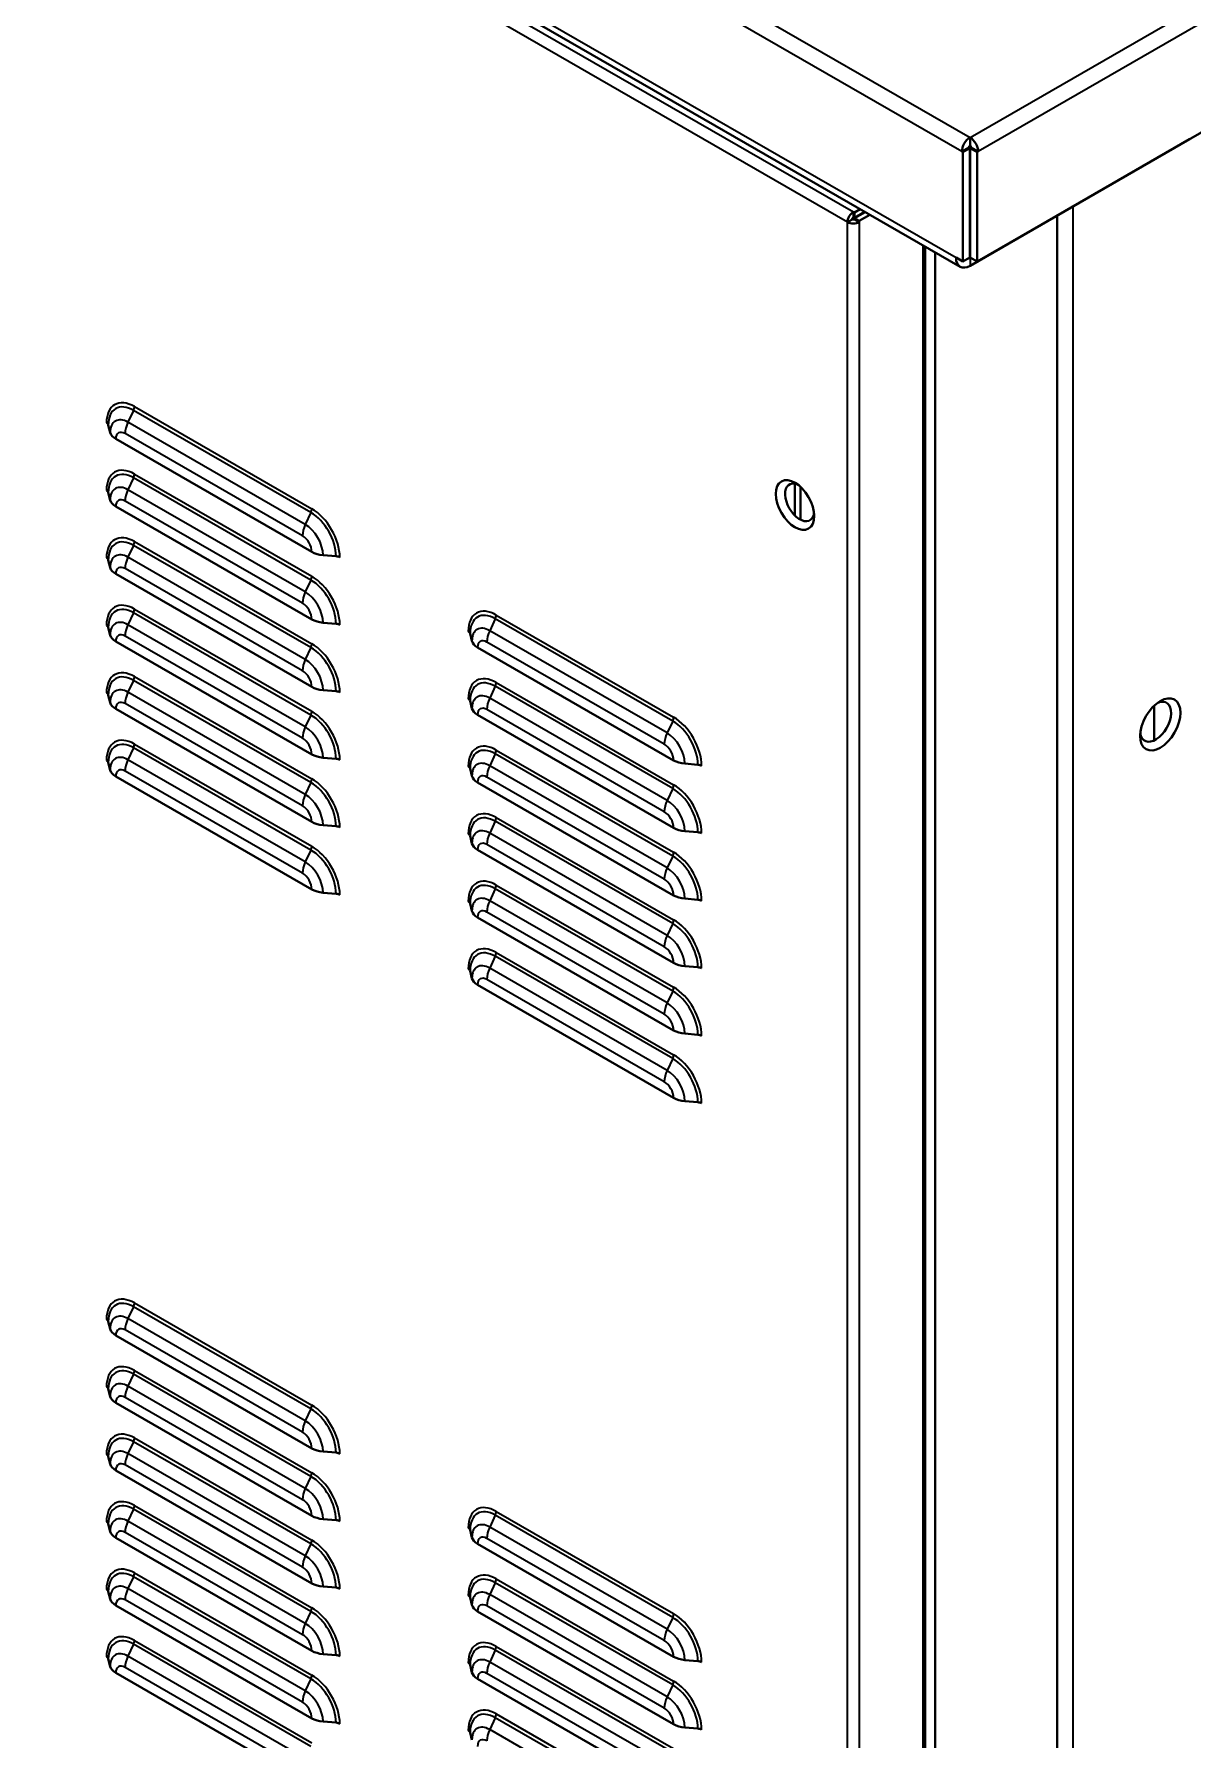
# Model space of a CAD drawing. Header units: millimetres. Extents: x 0 to 51860, y 0 to 5940.
# Drawn here: x 7510.4 to 7744.5, y 4539.2 to 4883.5 of the extents above; entities that cross this region are included whole.
import ezdxf

# ---------------------------------------------------------------- set-up
doc = ezdxf.new("R2010")
doc.units = ezdxf.units.MM
doc.header["$LTSCALE"] = 10
doc.layers.add('가시적인 것(ISO)', color=3, linetype='Continuous', lineweight=40)
doc.layers.add('가시적인 좁은 것(ISO)', color=3, linetype='Continuous', lineweight=35)

msp = doc.modelspace()

# ---------------------------------------------------------------- linework, layer by layer
at = {"layer": '가시적인 것(ISO)'}
for p, q in [((6995.9976, 5240.5164), (7697.4475, 4836.5783)), ((7699.4436, 4861.0336), (7699.4436, 4862.6687)), ((7699.4436, 4836.7744), (7743.7556, 4862.292)), ((7700.8912, 4837.6206), (7747.9983, 4864.7478)), ((7743.7556, 4862.3047), (7743.7556, 4862.292)), ((7699.2079, 4860.6253), (7697.7937, 4859.8109)), ((7697.7937, 4859.8109), (7697.9961, 4859.6944)), ((7699.4103, 4860.5088), (7697.9961, 4859.6944)), ((7697.9961, 4859.6944), (7697.9961, 4837.6206)), ((7699.2079, 4860.6253), (7699.4103, 4860.5088)), ((7699.4103, 4860.5088), (7699.4103, 4838.435)), ((7699.6793, 4860.6253), (7699.477, 4860.5088)), ((7699.477, 4860.5088), (7699.477, 4838.435)), ((7699.477, 4860.5088), (7700.8912, 4859.6944)), ((7699.6793, 4860.6253), (7701.0935, 4859.8109)), ((7700.8912, 4859.6944), (7701.0935, 4859.8109)), ((7700.8912, 4837.6206), (7700.8912, 4859.6944)), ((7677.2672, 4848.1994), (7676.0758, 4847.5133)), ((7675.6377, 4846.1315), (7674.6949, 4845.5886)), ((7676.0758, 4847.5133), (7675.8734, 4847.6298)), ((7675.8734, 4846.5398), (7675.8734, 4847.6298)), ((7675.8734, 4846.5398), (7676.0758, 4846.4232)), ((7676.0758, 4846.4232), (7678.2136, 4847.6543)), ((7676.0758, 4846.4232), (7676.0758, 4847.5133)), ((7676.1091, 4846.3655), (7678.2804, 4847.6159)), ((7676.1091, 4846.3655), (7677.0519, 4845.8226)), ((7676.1091, 4846.1315), (7676.1091, 4846.3655)), ((7676.1091, 4846.1315), (7677.0519, 4845.5886)), ((7677.0519, 4845.8226), (7679.2232, 4847.0729)), ((7677.0519, 4845.5886), (7677.0519, 4845.8226)), ((7717.027, 4043.5947), (7717.027, 4846.9)), ((7690.3784, 4013.3177), (7690.3784, 4840.6491)), ((7692.3726, 4839.5007), (7692.3726, 4011.7926)), ((7696.6152, 4838.4158), (7697.9961, 4837.6206)), ((7697.9961, 4837.6206), (7699.4103, 4838.435)), ((7699.4436, 4838.4095), (7699.4824, 4838.4319)), ((7699.477, 4838.435), (7700.8912, 4837.6206)), ((7525.4011, 4804.6242), (7525.7782, 4803.104)), ((7566.5075, 4778.998), (7526.9096, 4801.801)), ((7525.4011, 4790.9984), (7525.7782, 4789.4782)), ((7664.0883, 4792.7861), (7664.0883, 4786.3314)), ((7665.1725, 4785.5318), (7665.1725, 4792.1667)), ((7566.5075, 4765.3722), (7526.9096, 4788.1752)), ((7525.4011, 4777.3726), (7525.7782, 4775.8524)), ((7568.7703, 4778.3465), (7571.4102, 4778.1293)), ((7566.5075, 4751.7464), (7526.9096, 4774.5494)), ((7525.4011, 4763.7468), (7525.7782, 4762.2266)), ((7568.7703, 4764.7207), (7571.4102, 4764.5035)), ((7598.4688, 4762.5473), (7598.8459, 4761.0271)), ((7566.5075, 4738.1207), (7526.9096, 4760.9236)), ((7639.5752, 4736.9211), (7599.9773, 4759.7241)), ((7525.4011, 4750.1211), (7525.7782, 4748.6009)), ((7568.7703, 4751.0949), (7571.4102, 4750.8778)), ((7598.4688, 4748.9215), (7598.8459, 4747.4013)), ((7566.5075, 4724.4949), (7526.9096, 4747.2978)), ((7639.5752, 4723.2953), (7599.9773, 4746.0983)), ((7736.6374, 4740.9564), (7736.6374, 4747.9768)), ((7525.4011, 4736.4953), (7525.7782, 4734.9751)), ((7568.7703, 4737.4691), (7571.4102, 4737.252)), ((7598.4688, 4735.2957), (7598.8459, 4733.7755)), ((7641.838, 4736.2696), (7644.4779, 4736.0524)), ((7566.5075, 4710.8691), (7526.9096, 4733.6721)), ((7639.5752, 4709.6696), (7599.9773, 4732.4725)), ((7568.7703, 4723.8434), (7571.4102, 4723.6262)), ((7598.4688, 4721.67), (7598.8459, 4720.1498)), ((7641.838, 4722.6438), (7644.4779, 4722.4267)), ((7639.5752, 4696.0438), (7599.9773, 4718.8467)), ((7568.7703, 4710.2176), (7571.4102, 4710.0004)), ((7598.4688, 4708.0442), (7598.8459, 4706.524)), ((7641.838, 4709.018), (7644.4779, 4708.8009)), ((7639.5752, 4682.418), (7599.9773, 4705.2209)), ((7598.4688, 4694.4184), (7598.8459, 4692.8982)), ((7641.838, 4695.3923), (7644.4779, 4695.1751)), ((7639.5752, 4668.7922), (7599.9773, 4691.5952)), ((7641.838, 4681.7665), (7644.4779, 4681.5493)), ((7641.838, 4668.1407), (7644.4779, 4667.9235)), ((7525.4011, 4623.6738), (7525.7782, 4622.1536)), ((7566.5075, 4598.0476), (7526.9096, 4620.8505)), ((7525.4011, 4610.048), (7525.7782, 4608.5278)), ((7566.5075, 4584.4218), (7526.9096, 4607.2248)), ((7568.7703, 4597.3961), (7571.4102, 4597.1789)), ((7525.4011, 4596.4222), (7525.7782, 4594.902)), ((7566.5075, 4570.796), (7526.9096, 4593.599)), ((7568.7703, 4583.7703), (7571.4102, 4583.5531)), ((7525.4011, 4582.7964), (7525.7782, 4581.2762)), ((7566.5075, 4557.1702), (7526.9096, 4579.9732)), ((7598.4688, 4581.5969), (7598.8459, 4580.0767)), ((7639.5752, 4555.9707), (7599.9773, 4578.7737)), ((7568.7703, 4570.1445), (7571.4102, 4569.9273)), ((7525.4011, 4569.1706), (7525.7782, 4567.6504)), ((7566.5075, 4543.5444), (7526.9096, 4566.3474)), ((7598.4688, 4567.9711), (7598.8459, 4566.4509)), ((7639.5752, 4542.3449), (7599.9773, 4565.1479)), ((7525.4011, 4555.5448), (7525.7782, 4554.0246)), ((7568.7703, 4556.5187), (7571.4102, 4556.3015)), ((7566.5075, 4529.9187), (7526.9096, 4552.7216)), ((7598.4688, 4554.3453), (7598.8459, 4552.8251)), ((7641.838, 4555.3192), (7644.4779, 4555.102)), ((7639.5752, 4528.7191), (7599.9773, 4551.5221)), ((7568.7703, 4542.8929), (7571.4102, 4542.6758)), ((7598.4688, 4540.7195), (7598.8459, 4539.1993)), ((7641.838, 4541.6934), (7644.4779, 4541.4762))]:
    msp.add_line(p, q, dxfattribs=at)
for centre, major_axis, ratio, start_param, end_param in [((7699.4436, 4860.7611), (-1.1644, -2.022), 0.57809312, 3.92505711, 5.49585344), ((7699.4436, 4860.7611), (-1.1644, 2.022), 0.57809312, 3.92892453, 5.49972085), ((7699.4436, 4860.7611), (-0.1663, -0.2889), 0.57809312, 3.92505711, 5.49585344), ((7699.4436, 4860.7611), (0.1663, -0.2889), 0.57809312, 0.78733187, 2.3581282), ((7675.8734, 4846.2672), (-0.8317, -1.4443), 0.57809312, 3.92505711, 5.49585344), ((7675.8734, 4846.2672), (1.6667, 0), 0.5758617, 3.92699082, 5.49778714), ((7675.8734, 4846.2672), (0.1663, 0.2889), 0.57809312, 0.78346445, 2.35426078), ((7675.8734, 4846.2672), (0.3333, 0), 0.5758617, 3.92699082, 5.49778714), ((7699.4436, 4840.0446), (-1.9961, -3.4663), 0.57809312, 5.49585344, 7.06664976), ((7699.4436, 4840.0446), (0.9981, 1.7332), 0.57809312, 3.69068692, 3.92505711), ((7524.0811, 4804.5156), (1.3333, 0), 0.5758617, 0.14189705, 0.78539816), ((7529.738, 4803.4298), (-4, 0), 0.5758617, 0.14189705, 0.78539816), ((7665.0311, 4789.0158), (-2.0793, 3.6108), 0.57809312, 5.64468664, 10.06327663), ((7524.0811, 4790.8898), (1.3333, 0), 0.5758617, 0.14189705, 0.78539816), ((7529.738, 4789.804), (-4, 0), 0.5758617, 0.14189705, 0.78539816), ((7524.0811, 4777.264), (1.3333, 0), 0.5758617, 0.14189705, 0.78539816), ((7569.336, 4780.6268), (4, 0), 0.5758617, 3.92699082, 4.57049193), ((7571.2216, 4777.3692), (1.3333, 0), 0.5758617, 0.78539816, 1.42889927), ((7529.738, 4776.1782), (-4, 0), 0.5758617, 0.14189705, 0.78539816), ((7524.0811, 4763.6383), (1.3333, 0), 0.5758617, 0.14189705, 0.78539816), ((7529.738, 4762.5524), (-4, 0), 0.5758617, 0.14189705, 0.78539816), ((7569.336, 4767.001), (4, 0), 0.5758617, 3.92699082, 4.57049193), ((7571.2216, 4763.7435), (1.3333, 0), 0.5758617, 0.78539816, 1.42889927), ((7597.1488, 4762.4387), (1.3333, 0), 0.5758617, 0.14189705, 0.78539816), ((7602.8057, 4761.3529), (-4, 0), 0.5758617, 0.14189705, 0.78539816), ((7524.0811, 4750.0125), (1.3333, 0), 0.5758617, 0.14189705, 0.78539816), ((7529.738, 4748.9266), (-4, 0), 0.5758617, 0.14189705, 0.78539816), ((7569.336, 4753.3752), (4, 0), 0.5758617, 3.92699082, 4.57049193), ((7571.2216, 4750.1177), (1.3333, 0), 0.5758617, 0.78539816, 1.42889927), ((7597.1488, 4748.8129), (1.3333, 0), 0.5758617, 0.14189705, 0.78539816), ((7736.9203, 4744.729), (-2.2124, -3.8419), 0.57809312, 5.63623422, 10.07172905), ((7602.8057, 4747.7271), (-4, 0), 0.5758617, 0.14189705, 0.78539816), ((7569.336, 4739.7494), (4, 0), 0.5758617, 3.92699082, 4.57049193), ((7524.0811, 4736.3867), (1.3333, 0), 0.5758617, 0.14189705, 0.78539816), ((7529.738, 4735.3008), (-4, 0), 0.5758617, 0.14189705, 0.78539816), ((7571.2216, 4736.4919), (1.3333, 0), 0.5758617, 0.78539816, 1.42889927), ((7597.1488, 4735.1872), (1.3333, 0), 0.5758617, 0.14189705, 0.78539816), ((7642.4037, 4738.5499), (4, 0), 0.5758617, 3.92699082, 4.57049193), ((7644.2893, 4735.2923), (1.3333, 0), 0.5758617, 0.78539816, 1.42889927), ((7602.8057, 4734.1013), (-4, 0), 0.5758617, 0.14189705, 0.78539816), ((7569.336, 4726.1237), (4, 0), 0.5758617, 3.92699082, 4.57049193), ((7571.2216, 4722.8661), (1.3333, 0), 0.5758617, 0.78539816, 1.42889927), ((7597.1488, 4721.5614), (1.3333, 0), 0.5758617, 0.14189705, 0.78539816), ((7642.4037, 4724.9241), (4, 0), 0.5758617, 3.92699082, 4.57049193), ((7644.2893, 4721.6666), (1.3333, 0), 0.5758617, 0.78539816, 1.42889927), ((7602.8057, 4720.4755), (-4, 0), 0.5758617, 0.14189705, 0.78539816), ((7569.336, 4712.4979), (4, 0), 0.5758617, 3.92699082, 4.57049193), ((7571.2216, 4709.2403), (1.3333, 0), 0.5758617, 0.78539816, 1.42889927), ((7597.1488, 4707.9356), (1.3333, 0), 0.5758617, 0.14189705, 0.78539816), ((7642.4037, 4711.2983), (4, 0), 0.5758617, 3.92699082, 4.57049193), ((7644.2893, 4708.0408), (1.3333, 0), 0.5758617, 0.78539816, 1.42889927), ((7602.8057, 4706.8497), (-4, 0), 0.5758617, 0.14189705, 0.78539816), ((7597.1488, 4694.3098), (1.3333, 0), 0.5758617, 0.14189705, 0.78539816), ((7642.4037, 4697.6726), (4, 0), 0.5758617, 3.92699082, 4.57049193), ((7644.2893, 4694.415), (1.3333, 0), 0.5758617, 0.78539816, 1.42889927), ((7602.8057, 4693.2239), (-4, 0), 0.5758617, 0.14189705, 0.78539816), ((7642.4037, 4684.0468), (4, 0), 0.5758617, 3.92699082, 4.57049193), ((7644.2893, 4680.7892), (1.3333, 0), 0.5758617, 0.78539816, 1.42889927), ((7642.4037, 4670.421), (4, 0), 0.5758617, 3.92699082, 4.57049193), ((7644.2893, 4667.1634), (1.3333, 0), 0.5758617, 0.78539816, 1.42889927), ((7524.0811, 4623.5652), (1.3333, 0), 0.5758617, 0.14189705, 0.78539816), ((7529.738, 4622.4793), (-4, 0), 0.5758617, 0.14189705, 0.78539816), ((7524.0811, 4609.9394), (1.3333, 0), 0.5758617, 0.14189705, 0.78539816), ((7529.738, 4608.8535), (-4, 0), 0.5758617, 0.14189705, 0.78539816), ((7524.0811, 4596.3136), (1.3333, 0), 0.5758617, 0.14189705, 0.78539816), ((7569.336, 4599.6764), (4, 0), 0.5758617, 3.92699082, 4.57049193), ((7571.2216, 4596.4188), (1.3333, 0), 0.5758617, 0.78539816, 1.42889927), ((7529.738, 4595.2278), (-4, 0), 0.5758617, 0.14189705, 0.78539816), ((7524.0811, 4582.6878), (1.3333, 0), 0.5758617, 0.14189705, 0.78539816), ((7569.336, 4586.0506), (4, 0), 0.5758617, 3.92699082, 4.57049193), ((7571.2216, 4582.793), (1.3333, 0), 0.5758617, 0.78539816, 1.42889927), ((7529.738, 4581.602), (-4, 0), 0.5758617, 0.14189705, 0.78539816), ((7597.1488, 4581.4883), (1.3333, 0), 0.5758617, 0.14189705, 0.78539816), ((7602.8057, 4580.4024), (-4, 0), 0.5758617, 0.14189705, 0.78539816), ((7524.0811, 4569.062), (1.3333, 0), 0.5758617, 0.14189705, 0.78539816), ((7569.336, 4572.4248), (4, 0), 0.5758617, 3.92699082, 4.57049193), ((7571.2216, 4569.1672), (1.3333, 0), 0.5758617, 0.78539816, 1.42889927), ((7529.738, 4567.9762), (-4, 0), 0.5758617, 0.14189705, 0.78539816), ((7597.1488, 4567.8625), (1.3333, 0), 0.5758617, 0.14189705, 0.78539816), ((7602.8057, 4566.7767), (-4, 0), 0.5758617, 0.14189705, 0.78539816), ((7524.0811, 4555.4363), (1.3333, 0), 0.5758617, 0.14189705, 0.78539816), ((7569.336, 4558.799), (4, 0), 0.5758617, 3.92699082, 4.57049193), ((7571.2216, 4555.5414), (1.3333, 0), 0.5758617, 0.78539816, 1.42889927), ((7642.4037, 4557.5995), (4, 0), 0.5758617, 3.92699082, 4.57049193), ((7529.738, 4554.3504), (-4, 0), 0.5758617, 0.14189705, 0.78539816), ((7597.1488, 4554.2367), (1.3333, 0), 0.5758617, 0.14189705, 0.78539816), ((7602.8057, 4553.1509), (-4, 0), 0.5758617, 0.14189705, 0.78539816), ((7644.2893, 4554.3419), (1.3333, 0), 0.5758617, 0.78539816, 1.42889927), ((7569.336, 4545.1732), (4, 0), 0.5758617, 3.92699082, 4.57049193), ((7571.2216, 4541.9157), (1.3333, 0), 0.5758617, 0.78539816, 1.42889927), ((7642.4037, 4543.9737), (4, 0), 0.5758617, 3.92699082, 4.57049193), ((7597.1488, 4540.6109), (1.3333, 0), 0.5758617, 0.14189705, 0.78539816), ((7644.2893, 4540.7161), (1.3333, 0), 0.5758617, 0.78539816, 1.42889927)]:
    msp.add_ellipse(centre, major_axis=major_axis, ratio=ratio, start_param=start_param, end_param=end_param, dxfattribs=at)
for centre, major_axis in [((7664.0883, 4788.4729), (-2.7447, 4.7662)), ((7737.8631, 4744.1861), (2.8778, 4.9973))]:
    msp.add_ellipse(centre, major_axis=major_axis, ratio=0.57809312, dxfattribs=at)
at = {"layer": '가시적인 좁은 것(ISO)'}
for p, q in [((7697.7937, 4859.8109), (6993.9868, 5265.1064)), ((6995.6367, 5267.9642), (7699.4436, 4862.6687)), ((6995.1653, 5242.354), (7696.6152, 4838.4158)), ((7699.4436, 4862.6687), (8106.2657, 5096.942)), ((8107.9156, 5094.0842), (7701.0935, 4859.8109)), ((7277.5366, 5077.0167), (7675.8734, 4847.6298)), ((7674.6949, 4845.5886), (7276.3581, 5074.9755)), ((7720.1854, 4848.7188), (7720.1854, 4048.6837)), ((7674.6949, 4005.1501), (7674.6949, 4845.5886)), ((7677.0519, 4845.5886), (7677.0519, 4005.1501)), ((7689.9684, 4012.3543), (7689.9684, 4840.8852)), ((7699.4048, 4838.4319), (7699.4436, 4838.4095)), ((7699.4436, 4838.4095), (7699.4436, 4836.7744)), ((7530.4922, 4807.5787), (7529.3609, 4805.1831)), ((7566.319, 4786.9475), (7530.4922, 4807.5787)), ((7530.6808, 4808.3414), (7566.5075, 4787.7101)), ((7565.1876, 4784.5519), (7529.3609, 4805.1831)), ((7564.6219, 4782.264), (7528.7952, 4802.8952)), ((7530.4922, 4793.9529), (7529.3609, 4791.5573)), ((7566.319, 4773.3217), (7530.4922, 4793.9529)), ((7530.6808, 4794.7156), (7566.5075, 4774.0843)), ((7565.1876, 4770.9261), (7529.3609, 4791.5573)), ((7564.6219, 4768.6382), (7528.7952, 4789.2695)), ((7566.319, 4786.9475), (7565.1876, 4784.5519)), ((7530.4922, 4780.3272), (7529.3609, 4777.9315)), ((7566.319, 4759.6959), (7530.4922, 4780.3272)), ((7530.6808, 4781.0898), (7566.5075, 4760.4585)), ((7565.1876, 4757.3003), (7529.3609, 4777.9315)), ((7564.6219, 4755.0124), (7528.7952, 4775.6437)), ((7566.319, 4773.3217), (7565.1876, 4770.9261)), ((7530.4922, 4766.7014), (7529.3609, 4764.3058)), ((7566.319, 4746.0701), (7530.4922, 4766.7014)), ((7530.6808, 4767.464), (7566.5075, 4746.8328)), ((7603.7485, 4766.2645), (7639.5752, 4745.6332)), ((7565.1876, 4743.6745), (7529.3609, 4764.3058)), ((7603.5599, 4765.5018), (7602.4286, 4763.1062)), ((7638.2553, 4742.475), (7602.4286, 4763.1062)), ((7639.3867, 4744.8706), (7603.5599, 4765.5018)), ((7564.6219, 4741.3866), (7528.7952, 4762.0179)), ((7566.319, 4759.6959), (7565.1876, 4757.3003)), ((7637.6896, 4740.1871), (7601.8629, 4760.8184)), ((7530.4922, 4753.0756), (7529.3609, 4750.68)), ((7566.319, 4732.4443), (7530.4922, 4753.0756)), ((7530.6808, 4753.8382), (7566.5075, 4733.207)), ((7603.5599, 4751.8761), (7602.4286, 4749.4804)), ((7639.3867, 4731.2448), (7603.5599, 4751.8761)), ((7603.7485, 4752.6387), (7639.5752, 4732.0074)), ((7564.6219, 4727.7609), (7528.7952, 4748.3921)), ((7565.1876, 4730.0487), (7529.3609, 4750.68)), ((7638.2553, 4728.8492), (7602.4286, 4749.4804)), ((7566.319, 4746.0701), (7565.1876, 4743.6745)), ((7637.6896, 4726.5613), (7601.8629, 4747.1926)), ((7639.3867, 4744.8706), (7638.2553, 4742.475)), ((7530.4922, 4739.4498), (7529.3609, 4737.0542)), ((7566.319, 4718.8186), (7530.4922, 4739.4498)), ((7530.6808, 4740.2124), (7566.5075, 4719.5812)), ((7603.5599, 4738.2503), (7602.4286, 4735.8547)), ((7639.3867, 4717.619), (7603.5599, 4738.2503)), ((7603.7485, 4739.0129), (7639.5752, 4718.3816)), ((7564.6219, 4714.1351), (7528.7952, 4734.7663)), ((7565.1876, 4716.4229), (7529.3609, 4737.0542)), ((7638.2553, 4715.2234), (7602.4286, 4735.8547)), ((7566.319, 4732.4443), (7565.1876, 4730.0487)), ((7637.6896, 4712.9355), (7601.8629, 4733.5668)), ((7639.3867, 4731.2448), (7638.2553, 4728.8492)), ((7603.5599, 4724.6245), (7602.4286, 4722.2289)), ((7639.3867, 4703.9932), (7603.5599, 4724.6245)), ((7603.7485, 4725.3871), (7639.5752, 4704.7559)), ((7638.2553, 4701.5976), (7602.4286, 4722.2289)), ((7566.319, 4718.8186), (7565.1876, 4716.4229)), ((7637.6896, 4699.3098), (7601.8629, 4719.941)), ((7639.3867, 4717.619), (7638.2553, 4715.2234)), ((7603.5599, 4710.9987), (7602.4286, 4708.6031)), ((7639.3867, 4690.3675), (7603.5599, 4710.9987)), ((7603.7485, 4711.7613), (7639.5752, 4691.1301)), ((7638.2553, 4687.9718), (7602.4286, 4708.6031)), ((7637.6896, 4685.684), (7601.8629, 4706.3152)), ((7639.3867, 4703.9932), (7638.2553, 4701.5976)), ((7603.5599, 4697.3729), (7602.4286, 4694.9773)), ((7639.3867, 4676.7417), (7603.5599, 4697.3729)), ((7603.7485, 4698.1355), (7639.5752, 4677.5043)), ((7638.2553, 4674.3461), (7602.4286, 4694.9773)), ((7637.6896, 4672.0582), (7601.8629, 4692.6894)), ((7639.3867, 4690.3675), (7638.2553, 4687.9718)), ((7639.3867, 4676.7417), (7638.2553, 4674.3461)), ((7530.4922, 4626.6283), (7529.3609, 4624.2327)), ((7566.319, 4605.9971), (7530.4922, 4626.6283)), ((7530.6808, 4627.3909), (7566.5075, 4606.7597)), ((7564.6219, 4601.3136), (7528.7952, 4621.9448)), ((7565.1876, 4603.6014), (7529.3609, 4624.2327)), ((7530.4922, 4613.0025), (7529.3609, 4610.6069)), ((7565.1876, 4589.9757), (7529.3609, 4610.6069)), ((7566.319, 4592.3713), (7530.4922, 4613.0025)), ((7530.6808, 4613.7651), (7566.5075, 4593.1339)), ((7564.6219, 4587.6878), (7528.7952, 4608.319)), ((7566.319, 4605.9971), (7565.1876, 4603.6014)), ((7530.4922, 4599.3767), (7529.3609, 4596.9811)), ((7565.1876, 4576.3499), (7529.3609, 4596.9811)), ((7566.319, 4578.7455), (7530.4922, 4599.3767)), ((7530.6808, 4600.1394), (7566.5075, 4579.5081)), ((7564.6219, 4574.062), (7528.7952, 4594.6932)), ((7566.319, 4592.3713), (7565.1876, 4589.9757)), ((7530.6808, 4586.5136), (7566.5075, 4565.8823)), ((7530.4922, 4585.7509), (7529.3609, 4583.3553)), ((7565.1876, 4562.7241), (7529.3609, 4583.3553)), ((7566.319, 4565.1197), (7530.4922, 4585.7509)), ((7603.5599, 4584.5514), (7602.4286, 4582.1558)), ((7639.3867, 4563.9202), (7603.5599, 4584.5514)), ((7603.7485, 4585.314), (7639.5752, 4564.6828)), ((7564.6219, 4560.4362), (7528.7952, 4581.0675)), ((7637.6896, 4559.2367), (7601.8629, 4579.8679)), ((7638.2553, 4561.5245), (7602.4286, 4582.1558)), ((7566.319, 4578.7455), (7565.1876, 4576.3499)), ((7530.6808, 4572.8878), (7566.5075, 4552.2565)), ((7530.4922, 4572.1252), (7529.3609, 4569.7295)), ((7565.1876, 4549.0983), (7529.3609, 4569.7295)), ((7566.319, 4551.4939), (7530.4922, 4572.1252)), ((7603.5599, 4570.9256), (7602.4286, 4568.53)), ((7639.3867, 4550.2944), (7603.5599, 4570.9256)), ((7603.7485, 4571.6883), (7639.5752, 4551.057)), ((7564.6219, 4546.8104), (7528.7952, 4567.4417)), ((7637.6896, 4545.6109), (7601.8629, 4566.2421)), ((7638.2553, 4547.8988), (7602.4286, 4568.53)), ((7566.319, 4565.1197), (7565.1876, 4562.7241)), ((7639.3867, 4563.9202), (7638.2553, 4561.5245)), ((7530.6808, 4559.262), (7566.5075, 4538.6307)), ((7530.4922, 4558.4994), (7529.3609, 4556.1038)), ((7565.1876, 4535.4725), (7529.3609, 4556.1038)), ((7566.319, 4537.8681), (7530.4922, 4558.4994)), ((7603.5599, 4557.2998), (7602.4286, 4554.9042)), ((7639.3867, 4536.6686), (7603.5599, 4557.2998)), ((7603.7485, 4558.0625), (7639.5752, 4537.4312)), ((7564.6219, 4533.1846), (7528.7952, 4553.8159)), ((7637.6896, 4531.9851), (7601.8629, 4552.6164)), ((7638.2553, 4534.273), (7602.4286, 4554.9042)), ((7566.319, 4551.4939), (7565.1876, 4549.0983)), ((7639.3867, 4550.2944), (7638.2553, 4547.8988)), ((7603.5599, 4543.6741), (7602.4286, 4541.2784)), ((7639.3867, 4523.0428), (7603.5599, 4543.6741)), ((7603.7485, 4544.4367), (7639.5752, 4523.8054)), ((7638.2553, 4520.6472), (7602.4286, 4541.2784))]:
    msp.add_line(p, q, dxfattribs=at)
for centre, major_axis, start_param, end_param in [((7530.6808, 4801.801), (-3.9923, 6.9327), 5.49972085, 7.07051718), ((7530.4922, 4801.6924), (-3.593, 6.2394), 5.49972085, 7.07051718), ((7529.738, 4807.7984), (-0.6654, -1.1554), 1.71075967, 2.35426078), ((7529.3609, 4801.0409), (-2.5284, 4.3907), 5.49972085, 7.07051718), ((7531.6236, 4804.524), (-1.9961, -3.4663), 4.85235233, 5.49585344), ((7528.7952, 4800.7151), (-1.3308, 2.3109), 5.49972085, 7.07051718), ((7530.6808, 4788.1752), (-3.9923, 6.9327), 5.49972085, 7.07051718), ((7530.4922, 4788.0666), (-3.593, 6.2394), 5.49972085, 7.07051718), ((7529.738, 4794.1726), (-0.6654, -1.1554), 1.71075967, 2.35426078), ((7529.3609, 4787.4151), (-2.5284, 4.3907), 5.49972085, 7.07051718), ((7531.6236, 4790.8982), (-1.9961, -3.4663), 4.85235233, 5.49585344), ((7528.7952, 4787.0893), (-1.3308, 2.3109), 5.49972085, 7.07051718), ((7565.5647, 4787.1672), (-0.6654, -1.1554), 1.71075967, 2.35426078), ((7566.319, 4781.0611), (-3.593, 6.2394), 3.92892453, 5.49972085), ((7566.5075, 4781.1697), (3.9923, -6.9327), 0.78733187, 2.3581282), ((7530.6808, 4774.5494), (-3.9923, 6.9327), 5.49972085, 7.07051718), ((7567.4504, 4783.8928), (-1.9961, -3.4663), 4.85235233, 5.49585344), ((7565.1876, 4780.4096), (-2.5284, 4.3907), 3.92892453, 5.49972085), ((7530.4922, 4774.4408), (-3.593, 6.2394), 5.49972085, 7.07051718), ((7529.738, 4780.5469), (-0.6654, -1.1554), 1.71075967, 2.35426078), ((7564.6219, 4780.0839), (-1.3308, 2.3109), 3.92892453, 5.49972085), ((7529.3609, 4773.7893), (-2.5284, 4.3907), 5.49972085, 7.07051718), ((7528.7952, 4773.4636), (-1.3308, 2.3109), 5.49972085, 7.07051718), ((7531.6236, 4777.2725), (-1.9961, -3.4663), 4.85235233, 5.49585344), ((7565.5647, 4773.5414), (-0.6654, -1.1554), 1.71075967, 2.35426078), ((7566.319, 4767.4354), (-3.593, 6.2394), 3.92892453, 5.49972085), ((7566.5075, 4767.5439), (3.9923, -6.9327), 0.78733187, 2.3581282), ((7530.6808, 4760.9236), (-3.9923, 6.9327), 5.49972085, 7.07051718), ((7567.4504, 4770.267), (-1.9961, -3.4663), 4.85235233, 5.49585344), ((7565.1876, 4766.7838), (-2.5284, 4.3907), 3.92892453, 5.49972085), ((7530.4922, 4760.815), (-3.593, 6.2394), 5.49972085, 7.07051718), ((7529.738, 4766.9211), (-0.6654, -1.1554), 1.71075967, 2.35426078), ((7564.6219, 4766.4581), (-1.3308, 2.3109), 3.92892453, 5.49972085), ((7603.7485, 4759.7241), (-3.9923, 6.9327), 5.49972085, 7.07051718), ((7603.5599, 4759.6155), (-3.593, 6.2394), 5.49972085, 7.07051718), ((7602.8057, 4765.7215), (-0.6654, -1.1554), 1.71075967, 2.35426078), ((7529.3609, 4760.1635), (-2.5284, 4.3907), 5.49972085, 7.07051718), ((7528.7952, 4759.8378), (-1.3308, 2.3109), 5.49972085, 7.07051718), ((7531.6236, 4763.6467), (-1.9961, -3.4663), 4.85235233, 5.49585344), ((7602.4286, 4758.964), (-2.5284, 4.3907), 5.49972085, 7.07051718), ((7604.6913, 4762.4471), (-1.9961, -3.4663), 4.85235233, 5.49585344), ((7565.5647, 4759.9156), (-0.6654, -1.1554), 1.71075967, 2.35426078), ((7566.319, 4753.8096), (-3.593, 6.2394), 3.92892453, 5.49972085), ((7566.5075, 4753.9182), (3.9923, -6.9327), 0.78733187, 2.3581282), ((7601.8629, 4758.6382), (-1.3308, 2.3109), 5.49972085, 7.07051718), ((7530.6808, 4747.2978), (-3.9923, 6.9327), 5.49972085, 7.07051718), ((7567.4504, 4756.6412), (-1.9961, -3.4663), 4.85235233, 5.49585344), ((7565.1876, 4753.1581), (-2.5284, 4.3907), 3.92892453, 5.49972085), ((7530.4922, 4747.1893), (-3.593, 6.2394), 5.49972085, 7.07051718), ((7529.3609, 4746.5377), (-2.5284, 4.3907), 5.49972085, 7.07051718), ((7529.738, 4753.2953), (-0.6654, -1.1554), 1.71075967, 2.35426078), ((7564.6219, 4752.8323), (-1.3308, 2.3109), 3.92892453, 5.49972085), ((7603.7485, 4746.0983), (-3.9923, 6.9327), 5.49972085, 7.07051718), ((7603.5599, 4745.9897), (-3.593, 6.2394), 5.49972085, 7.07051718), ((7602.8057, 4752.0958), (-0.6654, -1.1554), 1.71075967, 2.35426078), ((7528.7952, 4746.212), (-1.3308, 2.3109), 5.49972085, 7.07051718), ((7531.6236, 4750.0209), (-1.9961, -3.4663), 4.85235233, 5.49585344), ((7602.4286, 4745.3382), (-2.5284, 4.3907), 5.49972085, 7.07051718), ((7604.6913, 4748.8214), (-1.9961, -3.4663), 4.85235233, 5.49585344), ((7565.5647, 4746.2898), (-0.6654, -1.1554), 1.71075967, 2.35426078), ((7566.319, 4740.1838), (-3.593, 6.2394), 3.92892453, 5.49972085), ((7566.5075, 4740.2924), (3.9923, -6.9327), 0.78733187, 2.3581282), ((7601.8629, 4745.0124), (-1.3308, 2.3109), 5.49972085, 7.07051718), ((7638.6324, 4745.0903), (-0.6654, -1.1554), 1.71075967, 2.35426078), ((7639.5752, 4739.0928), (3.9923, -6.9327), 0.78733187, 2.3581282), ((7530.6808, 4733.6721), (-3.9923, 6.9327), 5.49972085, 7.07051718), ((7567.4504, 4743.0154), (-1.9961, -3.4663), 4.85235233, 5.49585344), ((7565.1876, 4739.5323), (-2.5284, 4.3907), 3.92892453, 5.49972085), ((7640.5181, 4741.8159), (-1.9961, -3.4663), 4.85235233, 5.49585344), ((7638.2553, 4738.3327), (-2.5284, 4.3907), 3.92892453, 5.49972085), ((7639.3867, 4738.9843), (-3.593, 6.2394), 3.92892453, 5.49972085), ((7530.4922, 4733.5635), (-3.593, 6.2394), 5.49972085, 7.07051718), ((7529.3609, 4732.912), (-2.5284, 4.3907), 5.49972085, 7.07051718), ((7529.738, 4739.6695), (-0.6654, -1.1554), 1.71075967, 2.35426078), ((7564.6219, 4739.2065), (-1.3308, 2.3109), 3.92892453, 5.49972085), ((7603.7485, 4732.4725), (-3.9923, 6.9327), 5.49972085, 7.07051718), ((7603.5599, 4732.3639), (-3.593, 6.2394), 5.49972085, 7.07051718), ((7602.8057, 4738.47), (-0.6654, -1.1554), 1.71075967, 2.35426078), ((7637.6896, 4738.007), (-1.3308, 2.3109), 3.92892453, 5.49972085), ((7528.7952, 4732.5862), (-1.3308, 2.3109), 5.49972085, 7.07051718), ((7531.6236, 4736.3951), (-1.9961, -3.4663), 4.85235233, 5.49585344), ((7602.4286, 4731.7124), (-2.5284, 4.3907), 5.49972085, 7.07051718), ((7604.6913, 4735.1956), (-1.9961, -3.4663), 4.85235233, 5.49585344), ((7565.5647, 4732.664), (-0.6654, -1.1554), 1.71075967, 2.35426078), ((7566.319, 4726.558), (-3.593, 6.2394), 3.92892453, 5.49972085), ((7566.5075, 4726.6666), (3.9923, -6.9327), 0.78733187, 2.3581282), ((7601.8629, 4731.3867), (-1.3308, 2.3109), 5.49972085, 7.07051718), ((7638.6324, 4731.4645), (-0.6654, -1.1554), 1.71075967, 2.35426078), ((7639.3867, 4725.3585), (-3.593, 6.2394), 3.92892453, 5.49972085), ((7639.5752, 4725.4671), (3.9923, -6.9327), 0.78733187, 2.3581282), ((7567.4504, 4729.3896), (-1.9961, -3.4663), 4.85235233, 5.49585344), ((7564.6219, 4725.5807), (-1.3308, 2.3109), 3.92892453, 5.49972085), ((7565.1876, 4725.9065), (-2.5284, 4.3907), 3.92892453, 5.49972085), ((7640.5181, 4728.1901), (-1.9961, -3.4663), 4.85235233, 5.49585344), ((7638.2553, 4724.707), (-2.5284, 4.3907), 3.92892453, 5.49972085), ((7603.7485, 4718.8467), (-3.9923, 6.9327), 5.49972085, 7.07051718), ((7603.5599, 4718.7381), (-3.593, 6.2394), 5.49972085, 7.07051718), ((7602.8057, 4724.8442), (-0.6654, -1.1554), 1.71075967, 2.35426078), ((7637.6896, 4724.3812), (-1.3308, 2.3109), 3.92892453, 5.49972085), ((7602.4286, 4718.0866), (-2.5284, 4.3907), 5.49972085, 7.07051718), ((7604.6913, 4721.5698), (-1.9961, -3.4663), 4.85235233, 5.49585344), ((7565.5647, 4719.0383), (-0.6654, -1.1554), 1.71075967, 2.35426078), ((7566.319, 4712.9322), (-3.593, 6.2394), 3.92892453, 5.49972085), ((7566.5075, 4713.0408), (3.9923, -6.9327), 0.78733187, 2.3581282), ((7601.8629, 4717.7609), (-1.3308, 2.3109), 5.49972085, 7.07051718), ((7638.6324, 4717.8387), (-0.6654, -1.1554), 1.71075967, 2.35426078), ((7639.3867, 4711.7327), (-3.593, 6.2394), 3.92892453, 5.49972085), ((7639.5752, 4711.8413), (3.9923, -6.9327), 0.78733187, 2.3581282), ((7567.4504, 4715.7639), (-1.9961, -3.4663), 4.85235233, 5.49585344), ((7564.6219, 4711.9549), (-1.3308, 2.3109), 3.92892453, 5.49972085), ((7565.1876, 4712.2807), (-2.5284, 4.3907), 3.92892453, 5.49972085), ((7640.5181, 4714.5643), (-1.9961, -3.4663), 4.85235233, 5.49585344), ((7638.2553, 4711.0812), (-2.5284, 4.3907), 3.92892453, 5.49972085), ((7603.7485, 4705.2209), (-3.9923, 6.9327), 5.49972085, 7.07051718), ((7603.5599, 4705.1124), (-3.593, 6.2394), 5.49972085, 7.07051718), ((7602.8057, 4711.2184), (-0.6654, -1.1554), 1.71075967, 2.35426078), ((7637.6896, 4710.7554), (-1.3308, 2.3109), 3.92892453, 5.49972085), ((7602.4286, 4704.4608), (-2.5284, 4.3907), 5.49972085, 7.07051718), ((7604.6913, 4707.944), (-1.9961, -3.4663), 4.85235233, 5.49585344), ((7601.8629, 4704.1351), (-1.3308, 2.3109), 5.49972085, 7.07051718), ((7638.6324, 4704.2129), (-0.6654, -1.1554), 1.71075967, 2.35426078), ((7639.3867, 4698.1069), (-3.593, 6.2394), 3.92892453, 5.49972085), ((7639.5752, 4698.2155), (3.9923, -6.9327), 0.78733187, 2.3581282), ((7640.5181, 4700.9385), (-1.9961, -3.4663), 4.85235233, 5.49585344), ((7638.2553, 4697.4554), (-2.5284, 4.3907), 3.92892453, 5.49972085), ((7603.7485, 4691.5952), (-3.9923, 6.9327), 5.49972085, 7.07051718), ((7603.5599, 4691.4866), (-3.593, 6.2394), 5.49972085, 7.07051718), ((7602.8057, 4697.5926), (-0.6654, -1.1554), 1.71075967, 2.35426078), ((7637.6896, 4697.1296), (-1.3308, 2.3109), 3.92892453, 5.49972085), ((7602.4286, 4690.8351), (-2.5284, 4.3907), 5.49972085, 7.07051718), ((7604.6913, 4694.3182), (-1.9961, -3.4663), 4.85235233, 5.49585344), ((7601.8629, 4690.5093), (-1.3308, 2.3109), 5.49972085, 7.07051718), ((7638.6324, 4690.5871), (-0.6654, -1.1554), 1.71075967, 2.35426078), ((7639.3867, 4684.4811), (-3.593, 6.2394), 3.92892453, 5.49972085), ((7639.5752, 4684.5897), (3.9923, -6.9327), 0.78733187, 2.3581282), ((7640.5181, 4687.3128), (-1.9961, -3.4663), 4.85235233, 5.49585344), ((7638.2553, 4683.8296), (-2.5284, 4.3907), 3.92892453, 5.49972085), ((7637.6896, 4683.5038), (-1.3308, 2.3109), 3.92892453, 5.49972085), ((7638.6324, 4676.9614), (-0.6654, -1.1554), 1.71075967, 2.35426078), ((7639.3867, 4670.8553), (-3.593, 6.2394), 3.92892453, 5.49972085), ((7639.5752, 4670.9639), (3.9923, -6.9327), 0.78733187, 2.3581282), ((7640.5181, 4673.687), (-1.9961, -3.4663), 4.85235233, 5.49585344), ((7638.2553, 4670.2038), (-2.5284, 4.3907), 3.92892453, 5.49972085), ((7637.6896, 4669.8781), (-1.3308, 2.3109), 3.92892453, 5.49972085), ((7530.6808, 4620.8505), (-3.9923, 6.9327), 5.49972085, 7.07051718), ((7530.4922, 4620.742), (-3.593, 6.2394), 5.49972085, 7.07051718), ((7529.3609, 4620.0905), (-2.5284, 4.3907), 5.49972085, 7.07051718), ((7529.738, 4626.848), (-0.6654, -1.1554), 1.71075967, 2.35426078), ((7528.7952, 4619.7647), (-1.3308, 2.3109), 5.49972085, 7.07051718), ((7531.6236, 4623.5736), (-1.9961, -3.4663), 4.85235233, 5.49585344), ((7530.6808, 4607.2248), (-3.9923, 6.9327), 5.49972085, 7.07051718), ((7530.4922, 4607.1162), (-3.593, 6.2394), 5.49972085, 7.07051718), ((7529.3609, 4606.4647), (-2.5284, 4.3907), 5.49972085, 7.07051718), ((7531.6236, 4609.9478), (-1.9961, -3.4663), 4.85235233, 5.49585344), ((7529.738, 4613.2222), (-0.6654, -1.1554), 1.71075967, 2.35426078), ((7528.7952, 4606.1389), (-1.3308, 2.3109), 5.49972085, 7.07051718), ((7565.5647, 4606.2167), (-0.6654, -1.1554), 1.71075967, 2.35426078), ((7566.319, 4600.1107), (-3.593, 6.2394), 3.92892453, 5.49972085), ((7566.5075, 4600.2193), (3.9923, -6.9327), 0.78733187, 2.3581282), ((7530.6808, 4593.599), (-3.9923, 6.9327), 5.49972085, 7.07051718), ((7530.4922, 4593.4904), (-3.593, 6.2394), 5.49972085, 7.07051718), ((7567.4504, 4602.9424), (-1.9961, -3.4663), 4.85235233, 5.49585344), ((7564.6219, 4599.1334), (-1.3308, 2.3109), 3.92892453, 5.49972085), ((7565.1876, 4599.4592), (-2.5284, 4.3907), 3.92892453, 5.49972085), ((7529.3609, 4592.8389), (-2.5284, 4.3907), 5.49972085, 7.07051718), ((7531.6236, 4596.322), (-1.9961, -3.4663), 4.85235233, 5.49585344), ((7529.738, 4599.5964), (-0.6654, -1.1554), 1.71075967, 2.35426078), ((7528.7952, 4592.5131), (-1.3308, 2.3109), 5.49972085, 7.07051718), ((7567.4504, 4589.3166), (-1.9961, -3.4663), 4.85235233, 5.49585344), ((7565.1876, 4585.8334), (-2.5284, 4.3907), 3.92892453, 5.49972085), ((7565.5647, 4592.591), (-0.6654, -1.1554), 1.71075967, 2.35426078), ((7566.319, 4586.4849), (-3.593, 6.2394), 3.92892453, 5.49972085), ((7566.5075, 4586.5935), (3.9923, -6.9327), 0.78733187, 2.3581282), ((7530.6808, 4579.9732), (-3.9923, 6.9327), 5.49972085, 7.07051718), ((7530.4922, 4579.8646), (-3.593, 6.2394), 5.49972085, 7.07051718), ((7529.738, 4585.9706), (-0.6654, -1.1554), 1.71075967, 2.35426078), ((7564.6219, 4585.5077), (-1.3308, 2.3109), 3.92892453, 5.49972085), ((7603.7485, 4578.7737), (-3.9923, 6.9327), 5.49972085, 7.07051718), ((7529.3609, 4579.2131), (-2.5284, 4.3907), 5.49972085, 7.07051718), ((7531.6236, 4582.6962), (-1.9961, -3.4663), 4.85235233, 5.49585344), ((7603.5599, 4578.6651), (-3.593, 6.2394), 5.49972085, 7.07051718), ((7602.4286, 4578.0136), (-2.5284, 4.3907), 5.49972085, 7.07051718), ((7602.8057, 4584.7711), (-0.6654, -1.1554), 1.71075967, 2.35426078), ((7528.7952, 4578.8873), (-1.3308, 2.3109), 5.49972085, 7.07051718), ((7601.8629, 4577.6878), (-1.3308, 2.3109), 5.49972085, 7.07051718), ((7604.6913, 4581.4967), (-1.9961, -3.4663), 4.85235233, 5.49585344), ((7567.4504, 4575.6908), (-1.9961, -3.4663), 4.85235233, 5.49585344), ((7565.1876, 4572.2076), (-2.5284, 4.3907), 3.92892453, 5.49972085), ((7565.5647, 4578.9652), (-0.6654, -1.1554), 1.71075967, 2.35426078), ((7566.319, 4572.8591), (-3.593, 6.2394), 3.92892453, 5.49972085), ((7566.5075, 4572.9677), (3.9923, -6.9327), 0.78733187, 2.3581282), ((7530.6808, 4566.3474), (-3.9923, 6.9327), 5.49972085, 7.07051718), ((7530.4922, 4566.2388), (-3.593, 6.2394), 5.49972085, 7.07051718), ((7529.738, 4572.3449), (-0.6654, -1.1554), 1.71075967, 2.35426078), ((7564.6219, 4571.8819), (-1.3308, 2.3109), 3.92892453, 5.49972085), ((7603.7485, 4565.1479), (-3.9923, 6.9327), 5.49972085, 7.07051718), ((7529.3609, 4565.5873), (-2.5284, 4.3907), 5.49972085, 7.07051718), ((7531.6236, 4569.0705), (-1.9961, -3.4663), 4.85235233, 5.49585344), ((7603.5599, 4565.0393), (-3.593, 6.2394), 5.49972085, 7.07051718), ((7602.4286, 4564.3878), (-2.5284, 4.3907), 5.49972085, 7.07051718), ((7602.8057, 4571.1453), (-0.6654, -1.1554), 1.71075967, 2.35426078), ((7528.7952, 4565.2616), (-1.3308, 2.3109), 5.49972085, 7.07051718), ((7565.5647, 4565.3394), (-0.6654, -1.1554), 1.71075967, 2.35426078), ((7566.5075, 4559.3419), (3.9923, -6.9327), 0.78733187, 2.3581282), ((7601.8629, 4564.062), (-1.3308, 2.3109), 5.49972085, 7.07051718), ((7604.6913, 4567.8709), (-1.9961, -3.4663), 4.85235233, 5.49585344), ((7567.4504, 4562.065), (-1.9961, -3.4663), 4.85235233, 5.49585344), ((7565.1876, 4558.5818), (-2.5284, 4.3907), 3.92892453, 5.49972085), ((7566.319, 4559.2334), (-3.593, 6.2394), 3.92892453, 5.49972085), ((7638.6324, 4564.1399), (-0.6654, -1.1554), 1.71075967, 2.35426078), ((7639.3867, 4558.0338), (-3.593, 6.2394), 3.92892453, 5.49972085), ((7639.5752, 4558.1424), (3.9923, -6.9327), 0.78733187, 2.3581282), ((7530.6808, 4552.7216), (-3.9923, 6.9327), 5.49972085, 7.07051718), ((7530.4922, 4552.613), (-3.593, 6.2394), 5.49972085, 7.07051718), ((7529.738, 4558.7191), (-0.6654, -1.1554), 1.71075967, 2.35426078), ((7564.6219, 4558.2561), (-1.3308, 2.3109), 3.92892453, 5.49972085), ((7603.7485, 4551.5221), (-3.9923, 6.9327), 5.49972085, 7.07051718), ((7640.5181, 4560.8655), (-1.9961, -3.4663), 4.85235233, 5.49585344), ((7637.6896, 4557.0566), (-1.3308, 2.3109), 3.92892453, 5.49972085), ((7638.2553, 4557.3823), (-2.5284, 4.3907), 3.92892453, 5.49972085), ((7529.3609, 4551.9615), (-2.5284, 4.3907), 5.49972085, 7.07051718), ((7531.6236, 4555.4447), (-1.9961, -3.4663), 4.85235233, 5.49585344), ((7603.5599, 4551.4135), (-3.593, 6.2394), 5.49972085, 7.07051718), ((7602.4286, 4550.762), (-2.5284, 4.3907), 5.49972085, 7.07051718), ((7602.8057, 4557.5195), (-0.6654, -1.1554), 1.71075967, 2.35426078), ((7528.7952, 4551.6358), (-1.3308, 2.3109), 5.49972085, 7.07051718), ((7565.5647, 4551.7136), (-0.6654, -1.1554), 1.71075967, 2.35426078), ((7566.5075, 4545.7162), (3.9923, -6.9327), 0.78733187, 2.3581282), ((7601.8629, 4550.4362), (-1.3308, 2.3109), 5.49972085, 7.07051718), ((7604.6913, 4554.2451), (-1.9961, -3.4663), 4.85235233, 5.49585344), ((7567.4504, 4548.4392), (-1.9961, -3.4663), 4.85235233, 5.49585344), ((7565.1876, 4544.9561), (-2.5284, 4.3907), 3.92892453, 5.49972085), ((7566.319, 4545.6076), (-3.593, 6.2394), 3.92892453, 5.49972085), ((7638.6324, 4550.5141), (-0.6654, -1.1554), 1.71075967, 2.35426078), ((7639.3867, 4544.408), (-3.593, 6.2394), 3.92892453, 5.49972085), ((7639.5752, 4544.5166), (3.9923, -6.9327), 0.78733187, 2.3581282), ((7564.6219, 4544.6303), (-1.3308, 2.3109), 3.92892453, 5.49972085), ((7603.7485, 4537.8963), (-3.9923, 6.9327), 5.49972085, 7.07051718), ((7640.5181, 4547.2397), (-1.9961, -3.4663), 4.85235233, 5.49585344), ((7637.6896, 4543.4308), (-1.3308, 2.3109), 3.92892453, 5.49972085), ((7638.2553, 4543.7565), (-2.5284, 4.3907), 3.92892453, 5.49972085), ((7603.5599, 4537.7877), (-3.593, 6.2394), 5.49972085, 7.07051718), ((7602.4286, 4537.1362), (-2.5284, 4.3907), 5.49972085, 7.07051718), ((7602.8057, 4543.8938), (-0.6654, -1.1554), 1.71075967, 2.35426078), ((7601.8629, 4536.8104), (-1.3308, 2.3109), 5.49972085, 7.07051718), ((7604.6913, 4540.6194), (-1.9961, -3.4663), 4.85235233, 5.49585344)]:
    msp.add_ellipse(centre, major_axis=major_axis, ratio=0.57809312, start_param=start_param, end_param=end_param, dxfattribs=at)

doc.saveas('drawing.dxf')
